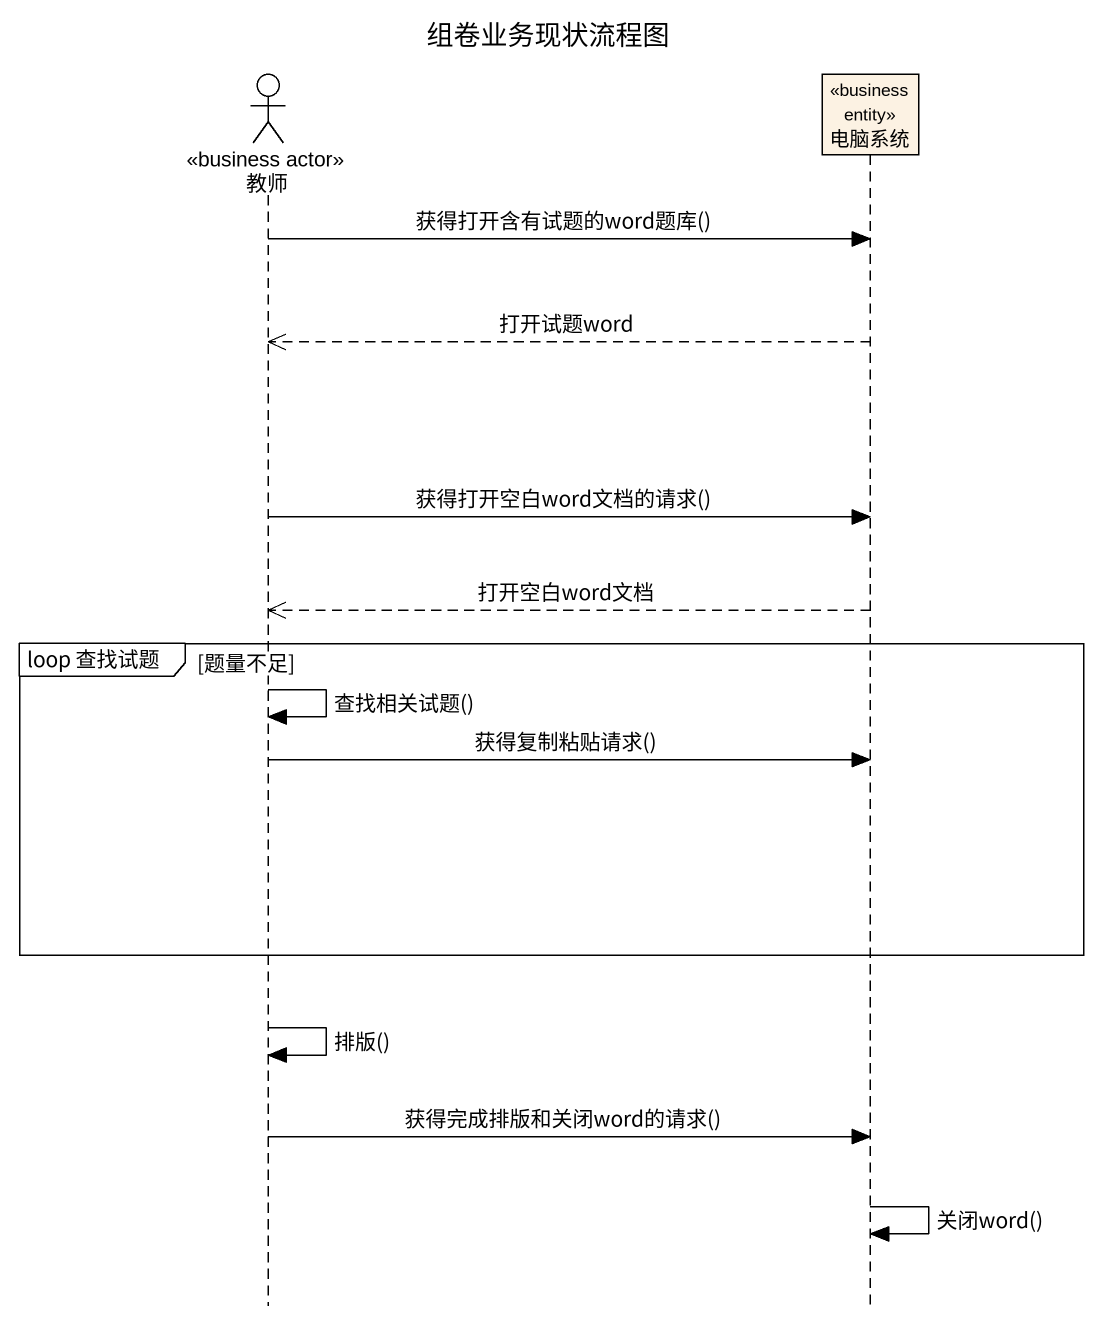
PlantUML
@startuml
title 组卷业务现状流程图
hide footbox
actor 教师 <<business actor>>
participant 电脑系统 <<business entity>>

教师 -> 电脑系统 : 获得打开含有试题的word题库()
电脑系统 -->> 教师 : 打开试题word
教师 -> 电脑系统 : 获得打开空白word文档的请求()
电脑系统 -->> 教师 : 打开空白word文档
group loop 查找试题 [题量不足]
  教师 -> 教师 : 查找相关试题()
  教师 -> 电脑系统 : 获得复制粘贴请求()
end
教师 -> 教师 : 排版()
教师 -> 电脑系统 : 获得完成排版和关闭word的请求()
电脑系统 -> 电脑系统 : 关闭word()
@enduml
